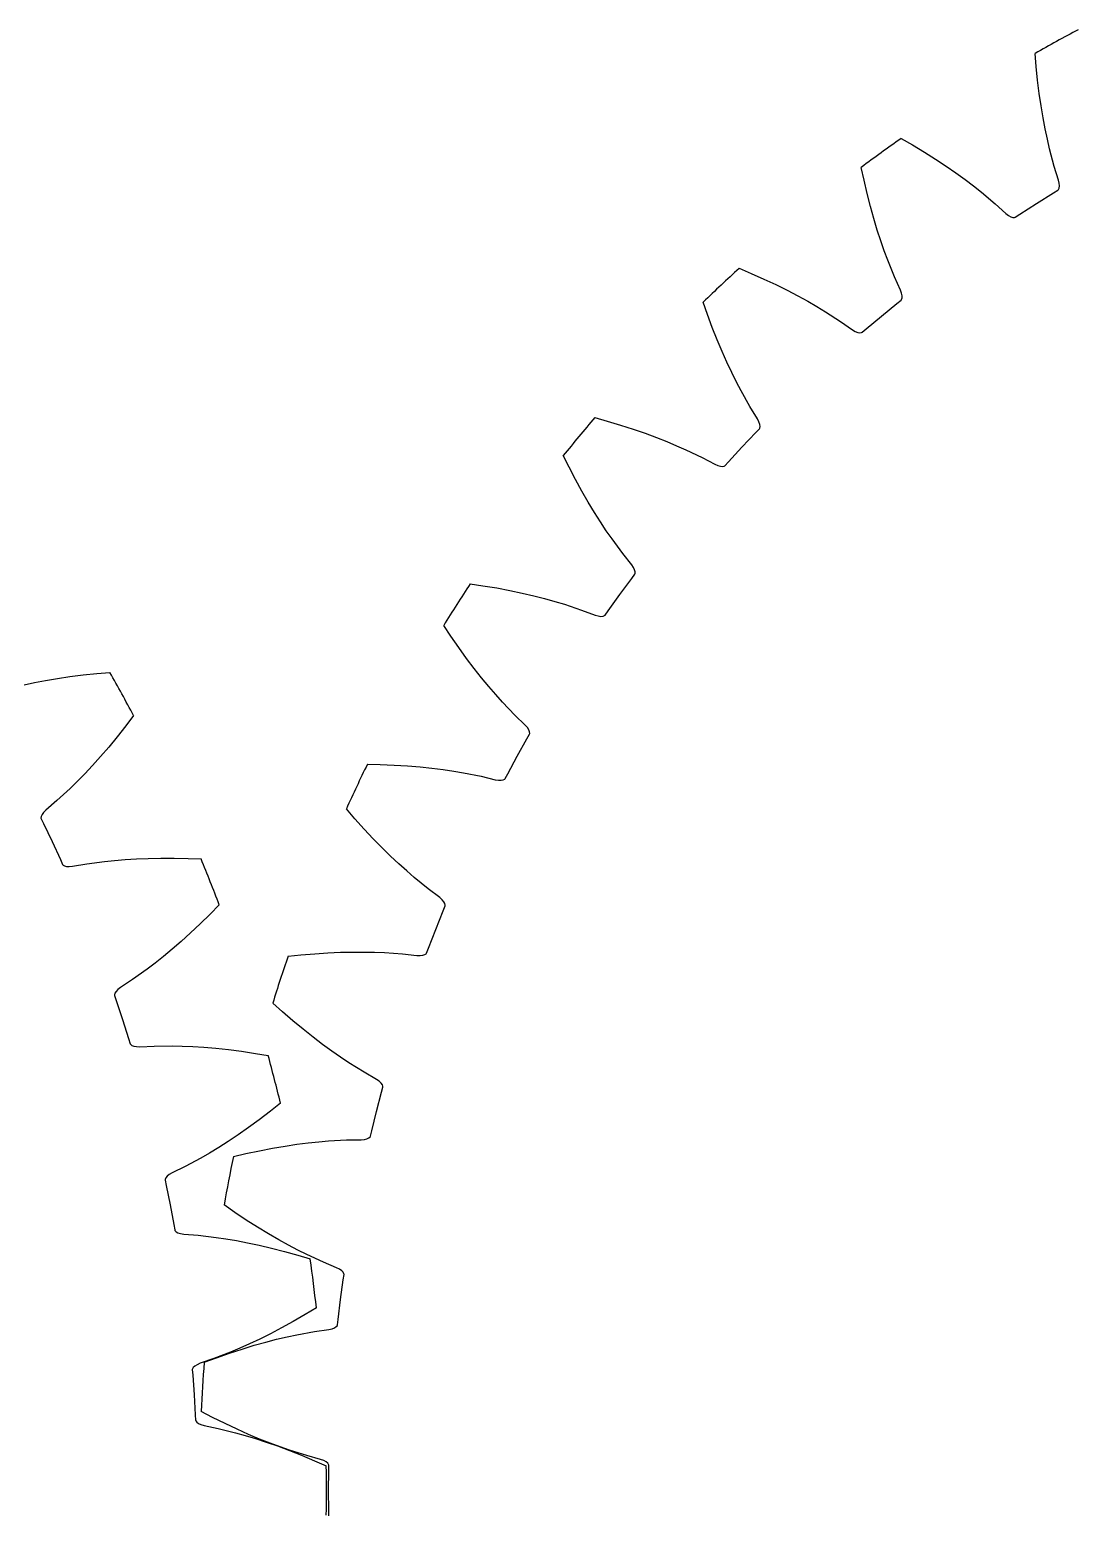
# Model space of a CAD drawing. Extents: x -39 to 114, y -39 to 39.
# Drawn here: x 32 to 56.72, y -0.58 to 34.45 of the extents above; entities that cross this region are included whole.
import ezdxf

# ---------------------------------------------------------------- set-up
doc = ezdxf.new("R2010")
doc.units = 0

msp = doc.modelspace()

# ---------------------------------------------------------------- linework, layer by layer
at = {"layer": 'layer0'}
for p, q in [((55.73, 33.588), (55.704, 33.892)), ((55.764, 33.261), (55.73, 33.588)), ((55.802, 32.951), (55.764, 33.261)), ((55.846, 32.656), (55.802, 32.951)), ((55.893, 32.378), (55.846, 32.656)), ((55.942, 32.117), (55.893, 32.378)), ((52.549, 31.89), (52.814, 31.737)), ((55.994, 31.871), (55.942, 32.117)), ((52.814, 31.737), (53.095, 31.568)), ((53.095, 31.568), (53.359, 31.4)), ((56.048, 31.641), (55.994, 31.871)), ((56.157, 31.23), (56.048, 31.641)), ((51.672, 30.907), (51.608, 31.206)), ((53.359, 31.4), (53.607, 31.235)), ((53.607, 31.235), (53.839, 31.075)), ((56.256, 30.906), (56.157, 31.23)), ((51.747, 30.588), (51.672, 30.907)), ((53.839, 31.075), (54.054, 30.919)), ((54.054, 30.919), (54.255, 30.767)), ((56.272, 30.83), (56.256, 30.906)), ((56.277, 30.767), (56.272, 30.83)), ((51.824, 30.285), (51.747, 30.588)), ((54.255, 30.767), (54.44, 30.62)), ((54.44, 30.62), (54.765, 30.347)), ((55.737, 30.354), (56.136, 30.603)), ((56.136, 30.603), (56.244, 30.67)), ((56.244, 30.67), (56.255, 30.683)), ((56.255, 30.683), (56.271, 30.718)), ((56.271, 30.718), (56.277, 30.767)), ((51.904, 29.998), (51.824, 30.285)), ((54.765, 30.347), (55.016, 30.119)), ((55.342, 30.099), (55.737, 30.354)), ((51.985, 29.728), (51.904, 29.998)), ((55.016, 30.119), (55.078, 30.072)), ((55.078, 30.072), (55.133, 30.041)), ((55.133, 30.041), (55.18, 30.025)), ((55.18, 30.025), (55.219, 30.025)), ((55.219, 30.025), (55.235, 30.03)), ((55.235, 30.03), (55.342, 30.099)), ((52.067, 29.475), (51.985, 29.728)), ((52.15, 29.237), (52.067, 29.475)), ((52.232, 29.016), (52.15, 29.237)), ((48.73, 28.825), (49.011, 28.706)), ((52.392, 28.622), (52.232, 29.016)), ((49.011, 28.706), (49.311, 28.573)), ((49.311, 28.573), (49.594, 28.44)), ((49.594, 28.44), (49.861, 28.308)), ((52.53, 28.313), (52.392, 28.622)), ((47.982, 27.74), (47.882, 28.029)), ((49.861, 28.308), (50.112, 28.177)), ((50.112, 28.177), (50.344, 28.05)), ((50.344, 28.05), (50.562, 27.924)), ((52.449, 27.997), (52.548, 28.078)), ((52.556, 28.24), (52.53, 28.313)), ((52.548, 28.078), (52.558, 28.091)), ((52.568, 28.178), (52.556, 28.24)), ((52.558, 28.091), (52.569, 28.128)), ((52.569, 28.128), (52.568, 28.178)), ((48.096, 27.432), (47.982, 27.74)), ((50.562, 27.924), (50.764, 27.802)), ((50.764, 27.802), (51.121, 27.571)), ((51.724, 27.398), (52.085, 27.7)), ((52.085, 27.7), (52.449, 27.997)), ((48.211, 27.142), (48.096, 27.432)), ((51.121, 27.571), (51.399, 27.377)), ((51.399, 27.377), (51.466, 27.338)), ((51.466, 27.338), (51.524, 27.314)), ((51.627, 27.316), (51.724, 27.398)), ((48.326, 26.867), (48.211, 27.142)), ((51.524, 27.314), (51.573, 27.305)), ((51.573, 27.305), (51.612, 27.309)), ((51.612, 27.309), (51.627, 27.316)), ((48.441, 26.609), (48.326, 26.867)), ((48.554, 26.368), (48.441, 26.609)), ((48.665, 26.143), (48.554, 26.368)), ((48.774, 25.934), (48.665, 26.143)), ((48.983, 25.563), (48.774, 25.934)), ((45.324, 25.305), (45.618, 25.223)), ((49.159, 25.273), (48.983, 25.563)), ((49.193, 25.204), (49.159, 25.273)), ((45.618, 25.223), (45.932, 25.128)), ((45.932, 25.128), (46.23, 25.032)), ((46.23, 25.032), (46.512, 24.934)), ((46.512, 24.934), (46.776, 24.836)), ((48.794, 24.609), (49.118, 24.95)), ((49.118, 24.95), (49.206, 25.042)), ((49.214, 25.144), (49.193, 25.204)), ((49.206, 25.042), (49.214, 25.057)), ((49.22, 25.095), (49.214, 25.144)), ((49.214, 25.057), (49.22, 25.095)), ((46.776, 24.836), (47.023, 24.738)), ((47.023, 24.738), (47.255, 24.641)), ((47.255, 24.641), (47.471, 24.545)), ((47.471, 24.545), (47.854, 24.361)), ((48.474, 24.265), (48.794, 24.609)), ((44.719, 24.135), (44.583, 24.409)), ((47.854, 24.361), (48.154, 24.203)), ((48.154, 24.203), (48.225, 24.173)), ((48.388, 24.171), (48.474, 24.265)), ((44.87, 23.844), (44.719, 24.135)), ((45.02, 23.57), (44.87, 23.844)), ((48.225, 24.173), (48.286, 24.157)), ((48.286, 24.157), (48.336, 24.153)), ((48.336, 24.153), (48.373, 24.162)), ((48.373, 24.162), (48.388, 24.171)), ((45.169, 23.312), (45.02, 23.57)), ((45.315, 23.07), (45.169, 23.312)), ((45.457, 22.846), (45.315, 23.07)), ((45.596, 22.636), (45.457, 22.846)), ((45.731, 22.442), (45.596, 22.636)), ((45.984, 22.101), (45.731, 22.442)), ((46.195, 21.835), (45.984, 22.101)), ((46.238, 21.771), (46.195, 21.835)), ((46.265, 21.714), (46.238, 21.771)), ((42.386, 21.386), (42.689, 21.341)), ((45.916, 21.131), (46.195, 21.51)), ((46.195, 21.51), (46.271, 21.612)), ((46.278, 21.666), (46.265, 21.714)), ((46.271, 21.612), (46.277, 21.628)), ((46.277, 21.628), (46.278, 21.666)), ((42.689, 21.341), (43.012, 21.287)), ((43.012, 21.287), (43.319, 21.229)), ((43.319, 21.229), (43.611, 21.167)), ((43.611, 21.167), (43.886, 21.103)), ((43.886, 21.103), (44.143, 21.037)), ((44.143, 21.037), (44.385, 20.97)), ((45.642, 20.749), (45.916, 21.131)), ((44.385, 20.97), (44.612, 20.902)), ((44.612, 20.902), (45.014, 20.767)), ((45.014, 20.767), (45.332, 20.648)), ((45.568, 20.645), (45.642, 20.749)), ((41.932, 20.149), (41.763, 20.404)), ((45.332, 20.648), (45.407, 20.627)), ((45.407, 20.627), (45.469, 20.618)), ((45.469, 20.618), (45.519, 20.621)), ((45.519, 20.621), (45.555, 20.634)), ((45.555, 20.634), (45.568, 20.645)), ((42.119, 19.88), (41.932, 20.149)), ((42.303, 19.627), (42.119, 19.88)), ((42.483, 19.389), (42.303, 19.627)), ((42.658, 19.168), (42.483, 19.389)), ((42.827, 18.963), (42.658, 19.168)), ((42.991, 18.773), (42.827, 18.963)), ((43.149, 18.597), (42.991, 18.773)), ((43.443, 18.29), (43.149, 18.597)), ((43.686, 18.053), (43.443, 18.29)), ((43.736, 17.994), (43.686, 18.053)), ((43.771, 17.942), (43.736, 17.994)), ((43.789, 17.896), (43.771, 17.942)), ((43.793, 17.857), (43.789, 17.896)), ((43.497, 17.319), (43.726, 17.73)), ((43.726, 17.73), (43.788, 17.841)), ((43.788, 17.841), (43.793, 17.857)), ((43.273, 16.906), (43.497, 17.319)), ((39.963, 17.13), (40.269, 17.123)), ((40.269, 17.123), (40.596, 17.11)), ((40.596, 17.11), (40.908, 17.091)), ((40.908, 17.091), (41.206, 17.066)), ((41.206, 17.066), (41.487, 17.037)), ((41.487, 17.037), (41.75, 17.004)), ((41.75, 17.004), (41.999, 16.967)), ((41.999, 16.967), (42.232, 16.928)), ((42.232, 16.928), (42.648, 16.845)), ((42.648, 16.845), (42.978, 16.766)), ((43.213, 16.793), (43.273, 16.906)), ((42.978, 16.766), (43.055, 16.755)), ((43.055, 16.755), (43.118, 16.754)), ((43.118, 16.754), (43.167, 16.763)), ((43.167, 16.763), (43.201, 16.781)), ((43.201, 16.781), (43.213, 16.793)), ((39.668, 15.846), (39.468, 16.077)), ((39.887, 15.602), (39.668, 15.846)), ((40.101, 15.374), (39.887, 15.602)), ((40.309, 15.161), (40.101, 15.374)), ((40.511, 14.963), (40.309, 15.161)), ((40.704, 14.781), (40.511, 14.963)), ((40.891, 14.613), (40.704, 14.781)), ((41.069, 14.458), (40.891, 14.613)), ((41.399, 14.19), (41.069, 14.458)), ((41.67, 13.986), (41.399, 14.19)), ((41.575, 13.234), (41.75, 13.67)), ((41.727, 13.934), (41.67, 13.986)), ((41.768, 13.886), (41.727, 13.934)), ((41.75, 13.67), (41.799, 13.788)), ((41.792, 13.843), (41.768, 13.886)), ((41.801, 13.805), (41.792, 13.843)), ((41.799, 13.788), (41.801, 13.805)), ((41.404, 12.796), (41.575, 13.234)), ((38.093, 12.603), (38.397, 12.635)), ((38.397, 12.635), (38.723, 12.663)), ((38.723, 12.663), (39.035, 12.683)), ((39.035, 12.683), (39.333, 12.696)), ((39.333, 12.696), (39.616, 12.702)), ((39.616, 12.702), (39.881, 12.702)), ((39.881, 12.702), (40.132, 12.697)), ((40.132, 12.697), (40.368, 12.688)), ((40.368, 12.688), (40.792, 12.657)), ((40.792, 12.657), (41.129, 12.621)), ((41.129, 12.621), (41.207, 12.619)), ((41.207, 12.619), (41.269, 12.626)), ((41.269, 12.626), (41.317, 12.641)), ((41.317, 12.641), (41.349, 12.663)), ((41.349, 12.663), (41.358, 12.677)), ((41.358, 12.677), (41.404, 12.796)), ((37.96, 11.293), (37.733, 11.497)), ((38.208, 11.078), (37.96, 11.293)), ((38.449, 10.879), (38.208, 11.078)), ((38.683, 10.693), (38.449, 10.879)), ((38.907, 10.522), (38.683, 10.693)), ((39.122, 10.366), (38.907, 10.522)), ((39.328, 10.222), (39.122, 10.366)), ((39.525, 10.092), (39.328, 10.222)), ((39.886, 9.867), (39.525, 10.092)), ((40.18, 9.698), (39.886, 9.867)), ((40.243, 9.654), (40.18, 9.698)), ((40.29, 9.611), (40.243, 9.654)), ((40.319, 9.572), (40.29, 9.611)), ((40.299, 9.395), (40.332, 9.518)), ((40.332, 9.535), (40.319, 9.572)), ((40.332, 9.518), (40.332, 9.535)), ((40.179, 8.94), (40.299, 9.395)), ((40.065, 8.484), (40.179, 8.94)), ((40.035, 8.36), (40.065, 8.484)), ((37.422, 8.017), (37.729, 8.075)), ((37.729, 8.075), (38.023, 8.125)), ((38.023, 8.125), (38.303, 8.167)), ((38.303, 8.167), (38.566, 8.2)), ((38.566, 8.2), (38.816, 8.227)), ((38.816, 8.227), (39.051, 8.247)), ((39.051, 8.247), (39.475, 8.27)), ((39.475, 8.27), (39.815, 8.276)), ((39.815, 8.276), (39.892, 8.284)), ((39.892, 8.284), (39.953, 8.299)), ((39.953, 8.299), (39.998, 8.32)), ((39.998, 8.32), (40.027, 8.346)), ((40.027, 8.346), (40.035, 8.36)), ((36.804, 7.878), (37.102, 7.948)), ((37.102, 7.948), (37.422, 8.017)), ((36.837, 6.561), (36.586, 6.736)), ((37.11, 6.38), (36.837, 6.561)), ((37.374, 6.212), (37.11, 6.38)), ((37.629, 6.057), (37.374, 6.212)), ((37.873, 5.916), (37.629, 6.057)), ((38.106, 5.788), (37.873, 5.916)), ((38.328, 5.671), (38.106, 5.788)), ((38.54, 5.566), (38.328, 5.671)), ((38.926, 5.388), (38.54, 5.566)), ((39.239, 5.258), (38.926, 5.388)), ((39.307, 5.222), (39.239, 5.258)), ((39.359, 5.185), (39.307, 5.222)), ((39.333, 4.506), (39.395, 4.972)), ((39.393, 5.149), (39.359, 5.185)), ((39.41, 5.115), (39.393, 5.149)), ((39.395, 4.972), (39.413, 5.098)), ((39.413, 5.098), (39.41, 5.115)), ((39.277, 4.039), (39.333, 4.506)), ((39.189, 3.841), (39.231, 3.867)), ((39.231, 3.867), (39.257, 3.897)), ((39.257, 3.897), (39.263, 3.912)), ((39.263, 3.912), (39.277, 4.039)), ((37.568, 3.503), (37.825, 3.569)), ((37.825, 3.569), (38.07, 3.627)), ((38.07, 3.627), (38.301, 3.676)), ((38.301, 3.676), (38.719, 3.752)), ((38.719, 3.752), (39.055, 3.801)), ((39.055, 3.801), (39.13, 3.819)), ((39.13, 3.819), (39.189, 3.841)), ((36.404, 3.135), (36.714, 3.244)), ((36.714, 3.244), (37.011, 3.34)), ((37.011, 3.34), (37.297, 3.427)), ((37.297, 3.427), (37.568, 3.503)), ((36.118, 3.029), (36.404, 3.135)), ((36.316, 1.727), (36.045, 1.868)), ((36.609, 1.581), (36.316, 1.727)), ((36.892, 1.447), (36.609, 1.581)), ((37.164, 1.326), (36.892, 1.447)), ((37.424, 1.216), (37.164, 1.326)), ((37.671, 1.118), (37.424, 1.216)), ((37.907, 1.03), (37.671, 1.118)), ((38.13, 0.952), (37.907, 1.03)), ((38.535, 0.825), (38.13, 0.952)), ((38.862, 0.734), (38.535, 0.825)), ((38.934, 0.707), (38.862, 0.734)), ((38.99, 0.677), (38.934, 0.707)), ((39.029, 0.646), (38.99, 0.677)), ((39.05, 0.614), (39.029, 0.646)), ((39.054, 0.598), (39.05, 0.614)), ((39.05, 0), (39.053, 0.47)), ((39.053, 0.47), (39.054, 0.598)), ((39.053, -0.47), (39.05, 0)), ((39.054, -0.598), (39.053, -0.47))]:
    msp.add_line(p, q, dxfattribs=at)
for start, end in [(117.9457, 119.6543), (125.1457, 126.8543), (132.3457, 134.0543), (139.5457, 141.2543), (146.7457, 148.4543), (153.9457, 155.6543), (161.1457, 162.8543), (168.3457, 170.0543), (175.5457, 177.2543)]:
    msp.add_arc((75, 0), 39, start, end, dxfattribs=at)
at = {"layer": 'layer1'}
for p, q in [((33.261, 19.236), (33.588, 19.27)), ((33.588, 19.27), (33.892, 19.296)), ((31.871, 19.006), (32.117, 19.058)), ((32.117, 19.058), (32.378, 19.107)), ((32.378, 19.107), (32.656, 19.154)), ((32.656, 19.154), (32.951, 19.198)), ((32.951, 19.198), (33.261, 19.236)), ((34.452, 18.277), (34.268, 18.033)), ((34.268, 18.033), (34.064, 17.776)), ((33.865, 17.535), (33.67, 17.309)), ((34.064, 17.776), (33.865, 17.535)), ((33.67, 17.309), (33.482, 17.099)), ((33.3, 16.905), (33.124, 16.726)), ((33.482, 17.099), (33.3, 16.905)), ((32.956, 16.56), (32.644, 16.272)), ((33.124, 16.726), (32.956, 16.56)), ((32.644, 16.272), (32.386, 16.051)), ((32.273, 15.901), (32.267, 15.862)), ((32.267, 15.862), (32.27, 15.846)), ((32.27, 15.846), (32.326, 15.731)), ((32.294, 15.945), (32.273, 15.901)), ((32.332, 15.996), (32.294, 15.945)), ((32.386, 16.051), (32.332, 15.996)), ((32.326, 15.731), (32.529, 15.307)), ((32.529, 15.307), (32.726, 14.88)), ((32.726, 14.88), (32.779, 14.764)), ((32.779, 14.764), (32.79, 14.751)), ((32.79, 14.751), (32.823, 14.731)), ((32.823, 14.731), (32.871, 14.719)), ((32.871, 14.719), (32.934, 14.716)), ((32.934, 14.716), (33.011, 14.723)), ((33.011, 14.723), (33.346, 14.78)), ((33.346, 14.78), (33.767, 14.837)), ((33.767, 14.837), (34.002, 14.862)), ((34.002, 14.862), (34.252, 14.882)), ((34.252, 14.882), (34.517, 14.899)), ((34.517, 14.899), (34.799, 14.91)), ((34.799, 14.91), (35.098, 14.916)), ((35.098, 14.916), (35.41, 14.916)), ((35.41, 14.916), (35.738, 14.909)), ((35.738, 14.909), (36.043, 14.896)), ((36.471, 13.815), (36.258, 13.596)), ((36.023, 13.367), (35.796, 13.152)), ((36.258, 13.596), (36.023, 13.367)), ((35.796, 13.152), (35.574, 12.953)), ((35.361, 12.768), (35.156, 12.599)), ((35.574, 12.953), (35.361, 12.768)), ((34.772, 12.299), (34.426, 12.053)), ((34.96, 12.442), (34.772, 12.299)), ((35.156, 12.599), (34.96, 12.442)), ((34.426, 12.053), (34.143, 11.866)), ((34.011, 11.73), (34.001, 11.693)), ((34.001, 11.693), (34.002, 11.676)), ((34.002, 11.676), (34.042, 11.555)), ((34.038, 11.772), (34.011, 11.73)), ((34.082, 11.817), (34.038, 11.772)), ((34.143, 11.866), (34.082, 11.817)), ((34.042, 11.555), (34.19, 11.109)), ((34.19, 11.109), (34.333, 10.661)), ((34.333, 10.661), (34.371, 10.539)), ((34.371, 10.539), (34.38, 10.525)), ((34.38, 10.525), (34.411, 10.501)), ((34.411, 10.501), (34.457, 10.483)), ((34.457, 10.483), (34.519, 10.473)), ((34.519, 10.473), (34.596, 10.469)), ((34.596, 10.469), (34.935, 10.484)), ((34.935, 10.484), (35.36, 10.488)), ((35.36, 10.488), (35.596, 10.483)), ((35.596, 10.483), (35.847, 10.472)), ((35.847, 10.472), (36.112, 10.455)), ((36.112, 10.455), (36.393, 10.431)), ((36.393, 10.431), (36.69, 10.4)), ((36.69, 10.4), (37, 10.36)), ((37, 10.36), (37.325, 10.312)), ((37.325, 10.312), (37.626, 10.261)), ((37.915, 9.135), (37.676, 8.945)), ((37.676, 8.945), (37.415, 8.746)), ((37.162, 8.562), (36.917, 8.392)), ((37.415, 8.746), (37.162, 8.562)), ((36.458, 8.093), (36.243, 7.962)), ((36.682, 8.235), (36.458, 8.093)), ((36.917, 8.392), (36.682, 8.235)), ((36.039, 7.844), (35.665, 7.643)), ((36.243, 7.962), (36.039, 7.844)), ((35.213, 7.375), (35.198, 7.339)), ((35.245, 7.413), (35.213, 7.375)), ((35.294, 7.452), (35.245, 7.413)), ((35.36, 7.493), (35.294, 7.452)), ((35.665, 7.643), (35.36, 7.493)), ((35.198, 7.339), (35.197, 7.323)), ((35.197, 7.323), (35.222, 7.198)), ((35.222, 7.198), (35.313, 6.736)), ((35.313, 6.736), (35.398, 6.274)), ((35.398, 6.274), (35.421, 6.148)), ((35.421, 6.148), (35.428, 6.133)), ((35.428, 6.133), (35.455, 6.106)), ((35.455, 6.106), (35.499, 6.082)), ((35.499, 6.082), (35.559, 6.064)), ((35.559, 6.064), (35.636, 6.05)), ((35.636, 6.05), (35.974, 6.023)), ((35.974, 6.023), (36.396, 5.973)), ((36.396, 5.973), (36.629, 5.939)), ((36.629, 5.939), (36.877, 5.897)), ((36.877, 5.897), (37.138, 5.847)), ((37.138, 5.847), (37.414, 5.788)), ((37.414, 5.788), (37.704, 5.719)), ((37.704, 5.719), (38.007, 5.641)), ((38.007, 5.641), (38.323, 5.553)), ((38.323, 5.553), (38.615, 5.464)), ((38.761, 4.311), (38.5, 4.152)), ((38.216, 3.988), (37.942, 3.837)), ((38.5, 4.152), (38.216, 3.988)), ((37.425, 3.573), (37.185, 3.46)), ((37.678, 3.699), (37.425, 3.573)), ((37.942, 3.837), (37.678, 3.699)), ((36.738, 3.265), (36.341, 3.113)), ((36.955, 3.357), (36.738, 3.265)), ((37.185, 3.46), (36.955, 3.357)), ((35.841, 2.87), (35.837, 2.854)), ((35.837, 2.854), (35.847, 2.726)), ((35.86, 2.904), (35.841, 2.87)), ((35.896, 2.937), (35.86, 2.904)), ((35.95, 2.97), (35.896, 2.937)), ((36.021, 3.002), (35.95, 2.97)), ((36.341, 3.113), (36.021, 3.002)), ((35.847, 2.726), (35.879, 2.257)), ((35.879, 2.257), (35.906, 1.788)), ((35.906, 1.788), (35.912, 1.661)), ((35.912, 1.661), (35.918, 1.645)), ((35.918, 1.645), (35.941, 1.614)), ((35.941, 1.614), (35.981, 1.585)), ((35.981, 1.585), (36.039, 1.559)), ((36.039, 1.559), (36.113, 1.536)), ((36.113, 1.536), (36.445, 1.467)), ((36.445, 1.467), (36.857, 1.365)), ((36.857, 1.365), (37.085, 1.301)), ((37.085, 1.301), (37.325, 1.228)), ((37.325, 1.228), (37.578, 1.146)), ((37.578, 1.146), (37.844, 1.053)), ((37.844, 1.053), (38.124, 0.948)), ((38.124, 0.948), (38.414, 0.833)), ((38.414, 0.833), (38.717, 0.706)), ((38.717, 0.706), (38.996, 0.582))]:
    msp.add_line(p, q, dxfattribs=at)
for start, end in [(27.9457, 29.6543), (20.7457, 22.4543), (13.5457, 15.2543), (6.3457, 8.0543), (359.1457, 360.8543)]:
    msp.add_arc((0, 0), 39, start, end, dxfattribs=at)
at = {"layer": 'layer2'}
for p, q in [((55.73, 33.588), (55.704, 33.892)), ((55.764, 33.261), (55.73, 33.588)), ((55.802, 32.951), (55.764, 33.261)), ((55.846, 32.656), (55.802, 32.951)), ((55.893, 32.378), (55.846, 32.656)), ((55.942, 32.117), (55.893, 32.378)), ((52.549, 31.89), (52.814, 31.737)), ((55.994, 31.871), (55.942, 32.117)), ((52.814, 31.737), (53.095, 31.568)), ((53.095, 31.568), (53.359, 31.4)), ((56.048, 31.641), (55.994, 31.871)), ((56.157, 31.23), (56.048, 31.641)), ((51.672, 30.907), (51.608, 31.206)), ((53.359, 31.4), (53.607, 31.235)), ((53.607, 31.235), (53.839, 31.075)), ((56.256, 30.906), (56.157, 31.23)), ((51.747, 30.588), (51.672, 30.907)), ((53.839, 31.075), (54.054, 30.919)), ((54.054, 30.919), (54.255, 30.767)), ((56.272, 30.83), (56.256, 30.906)), ((56.277, 30.767), (56.272, 30.83)), ((51.824, 30.285), (51.747, 30.588)), ((54.255, 30.767), (54.44, 30.62)), ((54.44, 30.62), (54.765, 30.347)), ((55.737, 30.354), (56.136, 30.603)), ((56.136, 30.603), (56.244, 30.67)), ((56.244, 30.67), (56.255, 30.683)), ((56.255, 30.683), (56.271, 30.718)), ((56.271, 30.718), (56.277, 30.767)), ((51.904, 29.998), (51.824, 30.285)), ((54.765, 30.347), (55.016, 30.119)), ((55.342, 30.099), (55.737, 30.354)), ((51.985, 29.728), (51.904, 29.998)), ((55.016, 30.119), (55.078, 30.072)), ((55.078, 30.072), (55.133, 30.041)), ((55.133, 30.041), (55.18, 30.025)), ((55.18, 30.025), (55.219, 30.025)), ((55.219, 30.025), (55.235, 30.03)), ((55.235, 30.03), (55.342, 30.099)), ((52.067, 29.475), (51.985, 29.728)), ((52.15, 29.237), (52.067, 29.475)), ((52.232, 29.016), (52.15, 29.237)), ((48.73, 28.825), (49.011, 28.706)), ((52.392, 28.622), (52.232, 29.016)), ((49.011, 28.706), (49.311, 28.573)), ((49.311, 28.573), (49.594, 28.44)), ((49.594, 28.44), (49.861, 28.308)), ((52.53, 28.313), (52.392, 28.622)), ((47.982, 27.74), (47.882, 28.029)), ((49.861, 28.308), (50.112, 28.177)), ((50.112, 28.177), (50.344, 28.05)), ((50.344, 28.05), (50.562, 27.924)), ((52.449, 27.997), (52.548, 28.078)), ((52.556, 28.24), (52.53, 28.313)), ((52.548, 28.078), (52.558, 28.091)), ((52.568, 28.178), (52.556, 28.24)), ((52.558, 28.091), (52.569, 28.128)), ((52.569, 28.128), (52.568, 28.178)), ((48.096, 27.432), (47.982, 27.74)), ((50.562, 27.924), (50.764, 27.802)), ((50.764, 27.802), (51.121, 27.571)), ((51.724, 27.398), (52.085, 27.7)), ((52.085, 27.7), (52.449, 27.997)), ((48.211, 27.142), (48.096, 27.432)), ((51.121, 27.571), (51.399, 27.377)), ((51.399, 27.377), (51.466, 27.338)), ((51.466, 27.338), (51.524, 27.314)), ((51.627, 27.316), (51.724, 27.398)), ((48.326, 26.867), (48.211, 27.142)), ((51.524, 27.314), (51.573, 27.305)), ((51.573, 27.305), (51.612, 27.309)), ((51.612, 27.309), (51.627, 27.316)), ((48.441, 26.609), (48.326, 26.867)), ((48.554, 26.368), (48.441, 26.609)), ((48.665, 26.143), (48.554, 26.368)), ((48.774, 25.934), (48.665, 26.143)), ((48.983, 25.563), (48.774, 25.934)), ((45.324, 25.305), (45.618, 25.223)), ((49.159, 25.273), (48.983, 25.563)), ((49.193, 25.204), (49.159, 25.273)), ((45.618, 25.223), (45.932, 25.128)), ((45.932, 25.128), (46.23, 25.032)), ((46.23, 25.032), (46.512, 24.934)), ((46.512, 24.934), (46.776, 24.836)), ((48.794, 24.609), (49.118, 24.95)), ((49.118, 24.95), (49.206, 25.042)), ((49.214, 25.144), (49.193, 25.204)), ((49.206, 25.042), (49.214, 25.057)), ((49.22, 25.095), (49.214, 25.144)), ((49.214, 25.057), (49.22, 25.095)), ((46.776, 24.836), (47.023, 24.738)), ((47.023, 24.738), (47.255, 24.641)), ((47.255, 24.641), (47.471, 24.545)), ((47.471, 24.545), (47.854, 24.361)), ((48.474, 24.265), (48.794, 24.609)), ((44.719, 24.135), (44.583, 24.409)), ((47.854, 24.361), (48.154, 24.203)), ((48.154, 24.203), (48.225, 24.173)), ((48.388, 24.171), (48.474, 24.265)), ((44.87, 23.844), (44.719, 24.135)), ((45.02, 23.57), (44.87, 23.844)), ((48.225, 24.173), (48.286, 24.157)), ((48.286, 24.157), (48.336, 24.153)), ((48.336, 24.153), (48.373, 24.162)), ((48.373, 24.162), (48.388, 24.171)), ((45.169, 23.312), (45.02, 23.57)), ((45.315, 23.07), (45.169, 23.312)), ((45.457, 22.846), (45.315, 23.07)), ((45.596, 22.636), (45.457, 22.846)), ((45.731, 22.442), (45.596, 22.636)), ((45.984, 22.101), (45.731, 22.442)), ((46.195, 21.835), (45.984, 22.101)), ((46.238, 21.771), (46.195, 21.835)), ((46.265, 21.714), (46.238, 21.771)), ((42.386, 21.386), (42.689, 21.341)), ((45.916, 21.131), (46.195, 21.51)), ((46.195, 21.51), (46.271, 21.612)), ((46.278, 21.666), (46.265, 21.714)), ((46.271, 21.612), (46.277, 21.628)), ((46.277, 21.628), (46.278, 21.666)), ((42.689, 21.341), (43.012, 21.287)), ((43.012, 21.287), (43.319, 21.229)), ((43.319, 21.229), (43.611, 21.167)), ((43.611, 21.167), (43.886, 21.103)), ((43.886, 21.103), (44.143, 21.037)), ((44.143, 21.037), (44.385, 20.97)), ((45.642, 20.749), (45.916, 21.131)), ((44.385, 20.97), (44.612, 20.902)), ((44.612, 20.902), (45.014, 20.767)), ((45.014, 20.767), (45.332, 20.648)), ((45.568, 20.645), (45.642, 20.749)), ((41.932, 20.149), (41.763, 20.404)), ((45.332, 20.648), (45.407, 20.627)), ((45.407, 20.627), (45.469, 20.618)), ((45.469, 20.618), (45.519, 20.621)), ((45.519, 20.621), (45.555, 20.634)), ((45.555, 20.634), (45.568, 20.645)), ((42.119, 19.88), (41.932, 20.149)), ((42.303, 19.627), (42.119, 19.88)), ((42.483, 19.389), (42.303, 19.627)), ((42.658, 19.168), (42.483, 19.389)), ((42.827, 18.963), (42.658, 19.168)), ((42.991, 18.773), (42.827, 18.963)), ((43.149, 18.597), (42.991, 18.773)), ((43.443, 18.29), (43.149, 18.597)), ((43.686, 18.053), (43.443, 18.29)), ((43.736, 17.994), (43.686, 18.053)), ((43.771, 17.942), (43.736, 17.994)), ((43.789, 17.896), (43.771, 17.942)), ((43.793, 17.857), (43.789, 17.896)), ((43.497, 17.319), (43.726, 17.73)), ((43.726, 17.73), (43.788, 17.841)), ((43.788, 17.841), (43.793, 17.857)), ((43.273, 16.906), (43.497, 17.319)), ((39.963, 17.13), (40.269, 17.123)), ((40.269, 17.123), (40.596, 17.11)), ((40.596, 17.11), (40.908, 17.091)), ((40.908, 17.091), (41.206, 17.066)), ((41.206, 17.066), (41.487, 17.037)), ((41.487, 17.037), (41.75, 17.004)), ((41.75, 17.004), (41.999, 16.967)), ((41.999, 16.967), (42.232, 16.928)), ((42.232, 16.928), (42.648, 16.845)), ((42.648, 16.845), (42.978, 16.766)), ((43.213, 16.793), (43.273, 16.906)), ((42.978, 16.766), (43.055, 16.755)), ((43.055, 16.755), (43.118, 16.754)), ((43.118, 16.754), (43.167, 16.763)), ((43.167, 16.763), (43.201, 16.781)), ((43.201, 16.781), (43.213, 16.793)), ((39.668, 15.846), (39.468, 16.077)), ((39.887, 15.602), (39.668, 15.846)), ((40.101, 15.374), (39.887, 15.602)), ((40.309, 15.161), (40.101, 15.374)), ((40.511, 14.963), (40.309, 15.161)), ((40.704, 14.781), (40.511, 14.963)), ((40.891, 14.613), (40.704, 14.781)), ((41.069, 14.458), (40.891, 14.613)), ((41.399, 14.19), (41.069, 14.458)), ((41.67, 13.986), (41.399, 14.19)), ((41.575, 13.234), (41.75, 13.67)), ((41.727, 13.934), (41.67, 13.986)), ((41.768, 13.886), (41.727, 13.934)), ((41.75, 13.67), (41.799, 13.788)), ((41.792, 13.843), (41.768, 13.886)), ((41.801, 13.805), (41.792, 13.843)), ((41.799, 13.788), (41.801, 13.805)), ((41.404, 12.796), (41.575, 13.234)), ((38.093, 12.603), (38.397, 12.635)), ((38.397, 12.635), (38.723, 12.663)), ((38.723, 12.663), (39.035, 12.683)), ((39.035, 12.683), (39.333, 12.696)), ((39.333, 12.696), (39.616, 12.702)), ((39.616, 12.702), (39.881, 12.702)), ((39.881, 12.702), (40.132, 12.697)), ((40.132, 12.697), (40.368, 12.688)), ((40.368, 12.688), (40.792, 12.657)), ((40.792, 12.657), (41.129, 12.621)), ((41.129, 12.621), (41.207, 12.619)), ((41.207, 12.619), (41.269, 12.626)), ((41.269, 12.626), (41.317, 12.641)), ((41.317, 12.641), (41.349, 12.663)), ((41.349, 12.663), (41.358, 12.677)), ((41.358, 12.677), (41.404, 12.796)), ((37.96, 11.293), (37.733, 11.497)), ((38.208, 11.078), (37.96, 11.293)), ((38.449, 10.879), (38.208, 11.078)), ((38.683, 10.693), (38.449, 10.879)), ((38.907, 10.522), (38.683, 10.693)), ((39.122, 10.366), (38.907, 10.522)), ((39.328, 10.222), (39.122, 10.366)), ((39.525, 10.092), (39.328, 10.222)), ((39.886, 9.867), (39.525, 10.092)), ((40.18, 9.698), (39.886, 9.867)), ((40.243, 9.654), (40.18, 9.698)), ((40.29, 9.611), (40.243, 9.654)), ((40.319, 9.572), (40.29, 9.611)), ((40.299, 9.395), (40.332, 9.518)), ((40.332, 9.535), (40.319, 9.572)), ((40.332, 9.518), (40.332, 9.535)), ((40.179, 8.94), (40.299, 9.395)), ((40.065, 8.484), (40.179, 8.94)), ((40.035, 8.36), (40.065, 8.484)), ((37.422, 8.017), (37.729, 8.075)), ((37.729, 8.075), (38.023, 8.125)), ((38.023, 8.125), (38.303, 8.167)), ((38.303, 8.167), (38.566, 8.2)), ((38.566, 8.2), (38.816, 8.227)), ((38.816, 8.227), (39.051, 8.247)), ((39.051, 8.247), (39.475, 8.27)), ((39.475, 8.27), (39.815, 8.276)), ((39.815, 8.276), (39.892, 8.284)), ((39.892, 8.284), (39.953, 8.299)), ((39.953, 8.299), (39.998, 8.32)), ((39.998, 8.32), (40.027, 8.346)), ((40.027, 8.346), (40.035, 8.36)), ((36.804, 7.878), (37.102, 7.948)), ((37.102, 7.948), (37.422, 8.017)), ((36.837, 6.561), (36.586, 6.736)), ((37.11, 6.38), (36.837, 6.561)), ((37.374, 6.212), (37.11, 6.38)), ((37.629, 6.057), (37.374, 6.212)), ((37.873, 5.916), (37.629, 6.057)), ((38.106, 5.788), (37.873, 5.916)), ((38.328, 5.671), (38.106, 5.788)), ((38.54, 5.566), (38.328, 5.671)), ((38.926, 5.388), (38.54, 5.566)), ((39.239, 5.258), (38.926, 5.388)), ((39.307, 5.222), (39.239, 5.258)), ((39.359, 5.185), (39.307, 5.222)), ((39.333, 4.506), (39.395, 4.972)), ((39.393, 5.149), (39.359, 5.185)), ((39.41, 5.115), (39.393, 5.149)), ((39.395, 4.972), (39.413, 5.098)), ((39.413, 5.098), (39.41, 5.115)), ((39.277, 4.039), (39.333, 4.506)), ((39.189, 3.841), (39.231, 3.867)), ((39.231, 3.867), (39.257, 3.897)), ((39.257, 3.897), (39.263, 3.912)), ((39.263, 3.912), (39.277, 4.039)), ((37.568, 3.503), (37.825, 3.569)), ((37.825, 3.569), (38.07, 3.627)), ((38.07, 3.627), (38.301, 3.676)), ((38.301, 3.676), (38.719, 3.752)), ((38.719, 3.752), (39.055, 3.801)), ((39.055, 3.801), (39.13, 3.819)), ((39.13, 3.819), (39.189, 3.841)), ((36.404, 3.135), (36.714, 3.244)), ((36.714, 3.244), (37.011, 3.34)), ((37.011, 3.34), (37.297, 3.427)), ((37.297, 3.427), (37.568, 3.503)), ((36.118, 3.029), (36.404, 3.135)), ((36.316, 1.727), (36.045, 1.868)), ((36.609, 1.581), (36.316, 1.727)), ((36.892, 1.447), (36.609, 1.581)), ((37.164, 1.326), (36.892, 1.447)), ((37.424, 1.216), (37.164, 1.326)), ((37.671, 1.118), (37.424, 1.216)), ((37.907, 1.03), (37.671, 1.118)), ((38.13, 0.952), (37.907, 1.03)), ((38.535, 0.825), (38.13, 0.952)), ((38.862, 0.734), (38.535, 0.825)), ((38.934, 0.707), (38.862, 0.734)), ((38.99, 0.677), (38.934, 0.707)), ((39.029, 0.646), (38.99, 0.677)), ((39.05, 0.614), (39.029, 0.646)), ((39.054, 0.598), (39.05, 0.614)), ((39.05, 0), (39.053, 0.47)), ((39.053, 0.47), (39.054, 0.598)), ((39.053, -0.47), (39.05, 0)), ((39.054, -0.598), (39.053, -0.47))]:
    msp.add_line(p, q, dxfattribs=at)
for start, end in [(117.9457, 119.6543), (125.1457, 126.8543), (132.3457, 134.0543), (139.5457, 141.2543), (146.7457, 148.4543), (153.9457, 155.6543), (161.1457, 162.8543), (168.3457, 170.0543), (175.5457, 177.2543)]:
    msp.add_arc((75, 0), 39, start, end, dxfattribs=at)
at = {"layer": 'layer3'}
for p, q in [((33.261, 19.236), (33.588, 19.27)), ((33.588, 19.27), (33.892, 19.296)), ((31.871, 19.006), (32.117, 19.058)), ((32.117, 19.058), (32.378, 19.107)), ((32.378, 19.107), (32.656, 19.154)), ((32.656, 19.154), (32.951, 19.198)), ((32.951, 19.198), (33.261, 19.236)), ((34.452, 18.277), (34.268, 18.033)), ((34.268, 18.033), (34.064, 17.776)), ((33.865, 17.535), (33.67, 17.309)), ((34.064, 17.776), (33.865, 17.535)), ((33.67, 17.309), (33.482, 17.099)), ((33.3, 16.905), (33.124, 16.726)), ((33.482, 17.099), (33.3, 16.905)), ((32.956, 16.56), (32.644, 16.272)), ((33.124, 16.726), (32.956, 16.56)), ((32.644, 16.272), (32.386, 16.051)), ((32.273, 15.901), (32.267, 15.862)), ((32.267, 15.862), (32.27, 15.846)), ((32.27, 15.846), (32.326, 15.731)), ((32.294, 15.945), (32.273, 15.901)), ((32.332, 15.996), (32.294, 15.945)), ((32.386, 16.051), (32.332, 15.996)), ((32.326, 15.731), (32.529, 15.307)), ((32.529, 15.307), (32.726, 14.88)), ((32.726, 14.88), (32.779, 14.764)), ((32.779, 14.764), (32.79, 14.751)), ((32.79, 14.751), (32.823, 14.731)), ((32.823, 14.731), (32.871, 14.719)), ((32.871, 14.719), (32.934, 14.716)), ((32.934, 14.716), (33.011, 14.723)), ((33.011, 14.723), (33.346, 14.78)), ((33.346, 14.78), (33.767, 14.837)), ((33.767, 14.837), (34.002, 14.862)), ((34.002, 14.862), (34.252, 14.882)), ((34.252, 14.882), (34.517, 14.899)), ((34.517, 14.899), (34.799, 14.91)), ((34.799, 14.91), (35.098, 14.916)), ((35.098, 14.916), (35.41, 14.916)), ((35.41, 14.916), (35.738, 14.909)), ((35.738, 14.909), (36.043, 14.896)), ((36.471, 13.815), (36.258, 13.596)), ((36.023, 13.367), (35.796, 13.152)), ((36.258, 13.596), (36.023, 13.367)), ((35.796, 13.152), (35.574, 12.953)), ((35.361, 12.768), (35.156, 12.599)), ((35.574, 12.953), (35.361, 12.768)), ((34.772, 12.299), (34.426, 12.053)), ((34.96, 12.442), (34.772, 12.299)), ((35.156, 12.599), (34.96, 12.442)), ((34.426, 12.053), (34.143, 11.866)), ((34.011, 11.73), (34.001, 11.693)), ((34.001, 11.693), (34.002, 11.676)), ((34.002, 11.676), (34.042, 11.555)), ((34.038, 11.772), (34.011, 11.73)), ((34.082, 11.817), (34.038, 11.772)), ((34.143, 11.866), (34.082, 11.817)), ((34.042, 11.555), (34.19, 11.109)), ((34.19, 11.109), (34.333, 10.661)), ((34.333, 10.661), (34.371, 10.539)), ((34.371, 10.539), (34.38, 10.525)), ((34.38, 10.525), (34.411, 10.501)), ((34.411, 10.501), (34.457, 10.483)), ((34.457, 10.483), (34.519, 10.473)), ((34.519, 10.473), (34.596, 10.469)), ((34.596, 10.469), (34.935, 10.484)), ((34.935, 10.484), (35.36, 10.488)), ((35.36, 10.488), (35.596, 10.483)), ((35.596, 10.483), (35.847, 10.472)), ((35.847, 10.472), (36.112, 10.455)), ((36.112, 10.455), (36.393, 10.431)), ((36.393, 10.431), (36.69, 10.4)), ((36.69, 10.4), (37, 10.36)), ((37, 10.36), (37.325, 10.312)), ((37.325, 10.312), (37.626, 10.261)), ((37.915, 9.135), (37.676, 8.945)), ((37.676, 8.945), (37.415, 8.746)), ((37.162, 8.562), (36.917, 8.392)), ((37.415, 8.746), (37.162, 8.562)), ((36.458, 8.093), (36.243, 7.962)), ((36.682, 8.235), (36.458, 8.093)), ((36.917, 8.392), (36.682, 8.235)), ((36.039, 7.844), (35.665, 7.643)), ((36.243, 7.962), (36.039, 7.844)), ((35.213, 7.375), (35.198, 7.339)), ((35.245, 7.413), (35.213, 7.375)), ((35.294, 7.452), (35.245, 7.413)), ((35.36, 7.493), (35.294, 7.452)), ((35.665, 7.643), (35.36, 7.493)), ((35.198, 7.339), (35.197, 7.323)), ((35.197, 7.323), (35.222, 7.198)), ((35.222, 7.198), (35.313, 6.736)), ((35.313, 6.736), (35.398, 6.274)), ((35.398, 6.274), (35.421, 6.148)), ((35.421, 6.148), (35.428, 6.133)), ((35.428, 6.133), (35.455, 6.106)), ((35.455, 6.106), (35.499, 6.082)), ((35.499, 6.082), (35.559, 6.064)), ((35.559, 6.064), (35.636, 6.05)), ((35.636, 6.05), (35.974, 6.023)), ((35.974, 6.023), (36.396, 5.973)), ((36.396, 5.973), (36.629, 5.939)), ((36.629, 5.939), (36.877, 5.897)), ((36.877, 5.897), (37.138, 5.847)), ((37.138, 5.847), (37.414, 5.788)), ((37.414, 5.788), (37.704, 5.719)), ((37.704, 5.719), (38.007, 5.641)), ((38.007, 5.641), (38.323, 5.553)), ((38.323, 5.553), (38.615, 5.464)), ((38.761, 4.311), (38.5, 4.152)), ((38.216, 3.988), (37.942, 3.837)), ((38.5, 4.152), (38.216, 3.988)), ((37.425, 3.573), (37.185, 3.46)), ((37.678, 3.699), (37.425, 3.573)), ((37.942, 3.837), (37.678, 3.699)), ((36.738, 3.265), (36.341, 3.113)), ((36.955, 3.357), (36.738, 3.265)), ((37.185, 3.46), (36.955, 3.357)), ((35.841, 2.87), (35.837, 2.854)), ((35.837, 2.854), (35.847, 2.726)), ((35.86, 2.904), (35.841, 2.87)), ((35.896, 2.937), (35.86, 2.904)), ((35.95, 2.97), (35.896, 2.937)), ((36.021, 3.002), (35.95, 2.97)), ((36.341, 3.113), (36.021, 3.002)), ((35.847, 2.726), (35.879, 2.257)), ((35.879, 2.257), (35.906, 1.788)), ((35.906, 1.788), (35.912, 1.661)), ((35.912, 1.661), (35.918, 1.645)), ((35.918, 1.645), (35.941, 1.614)), ((35.941, 1.614), (35.981, 1.585)), ((35.981, 1.585), (36.039, 1.559)), ((36.039, 1.559), (36.113, 1.536)), ((36.113, 1.536), (36.445, 1.467)), ((36.445, 1.467), (36.857, 1.365)), ((36.857, 1.365), (37.085, 1.301)), ((37.085, 1.301), (37.325, 1.228)), ((37.325, 1.228), (37.578, 1.146)), ((37.578, 1.146), (37.844, 1.053)), ((37.844, 1.053), (38.124, 0.948)), ((38.124, 0.948), (38.414, 0.833)), ((38.414, 0.833), (38.717, 0.706)), ((38.717, 0.706), (38.996, 0.582))]:
    msp.add_line(p, q, dxfattribs=at)
for start, end in [(27.9457, 29.6543), (20.7457, 22.4543), (13.5457, 15.2543), (6.3457, 8.0543), (359.1457, 360.8543)]:
    msp.add_arc((0, 0), 39, start, end, dxfattribs=at)

doc.saveas('drawing.dxf')
